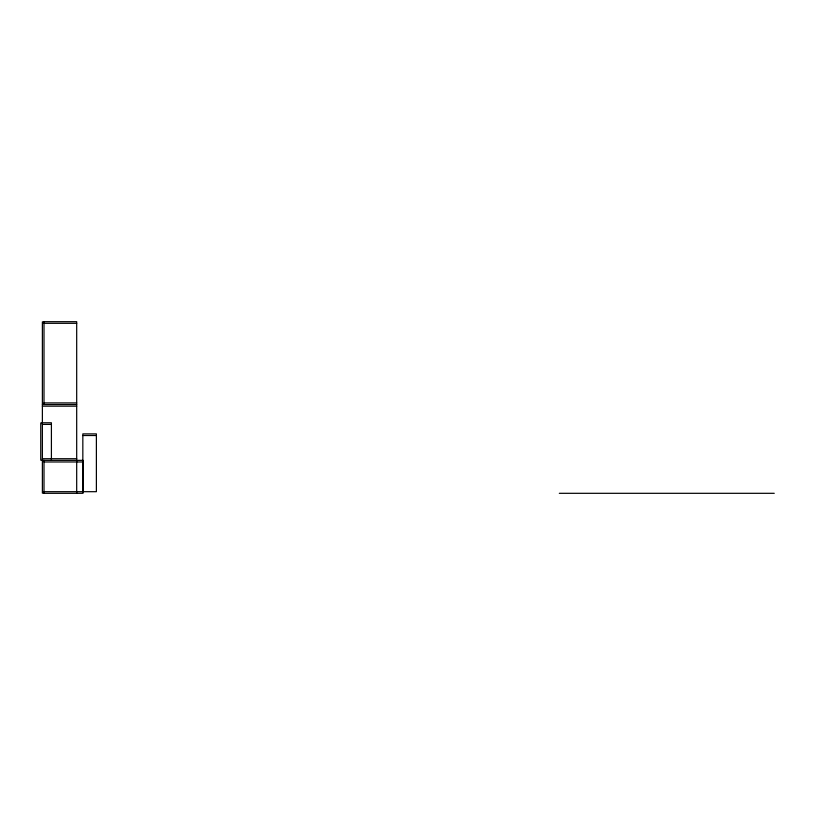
<?xml version="1.0" encoding="UTF-8"?>
<svg xmlns="http://www.w3.org/2000/svg" width="815" height="815" viewBox="0 0 815 815"><rect width="100%" height="100%" fill="white"/><g stroke="black" fill="none" stroke-linecap="round" stroke-linejoin="round"><path stroke-width="1.22" d="M44 321.874L42.38 321.874L42.38 404.352L44 404.352M44 323.311L76.692 323.311M44 402.916L76.692 402.916M76.692 404.535L42.38 404.535L42.38 460.353L83.018 460.353L83.018 493.309L44 493.309L44 460.353M42.38 406.165L76.692 406.165M42.38 422.781L51.406 422.781L51.406 460.353M42.38 422.965L40.75 422.965L40.75 460.169L42.38 460.169M42.38 424.401L51.406 424.401M82.835 435.516L96.384 435.516M42.38 458.723L76.692 458.723M44 460.526L42.38 460.526L42.38 493.126L44 493.126M44 461.973L83.018 461.973M44 491.69L96.384 491.69L96.384 433.886L82.835 433.886L82.835 491.69M559.314 493.309L774.25 493.309M76.692 493.309L76.692 321.691L44 321.691L44 404.535"/></g></svg>
